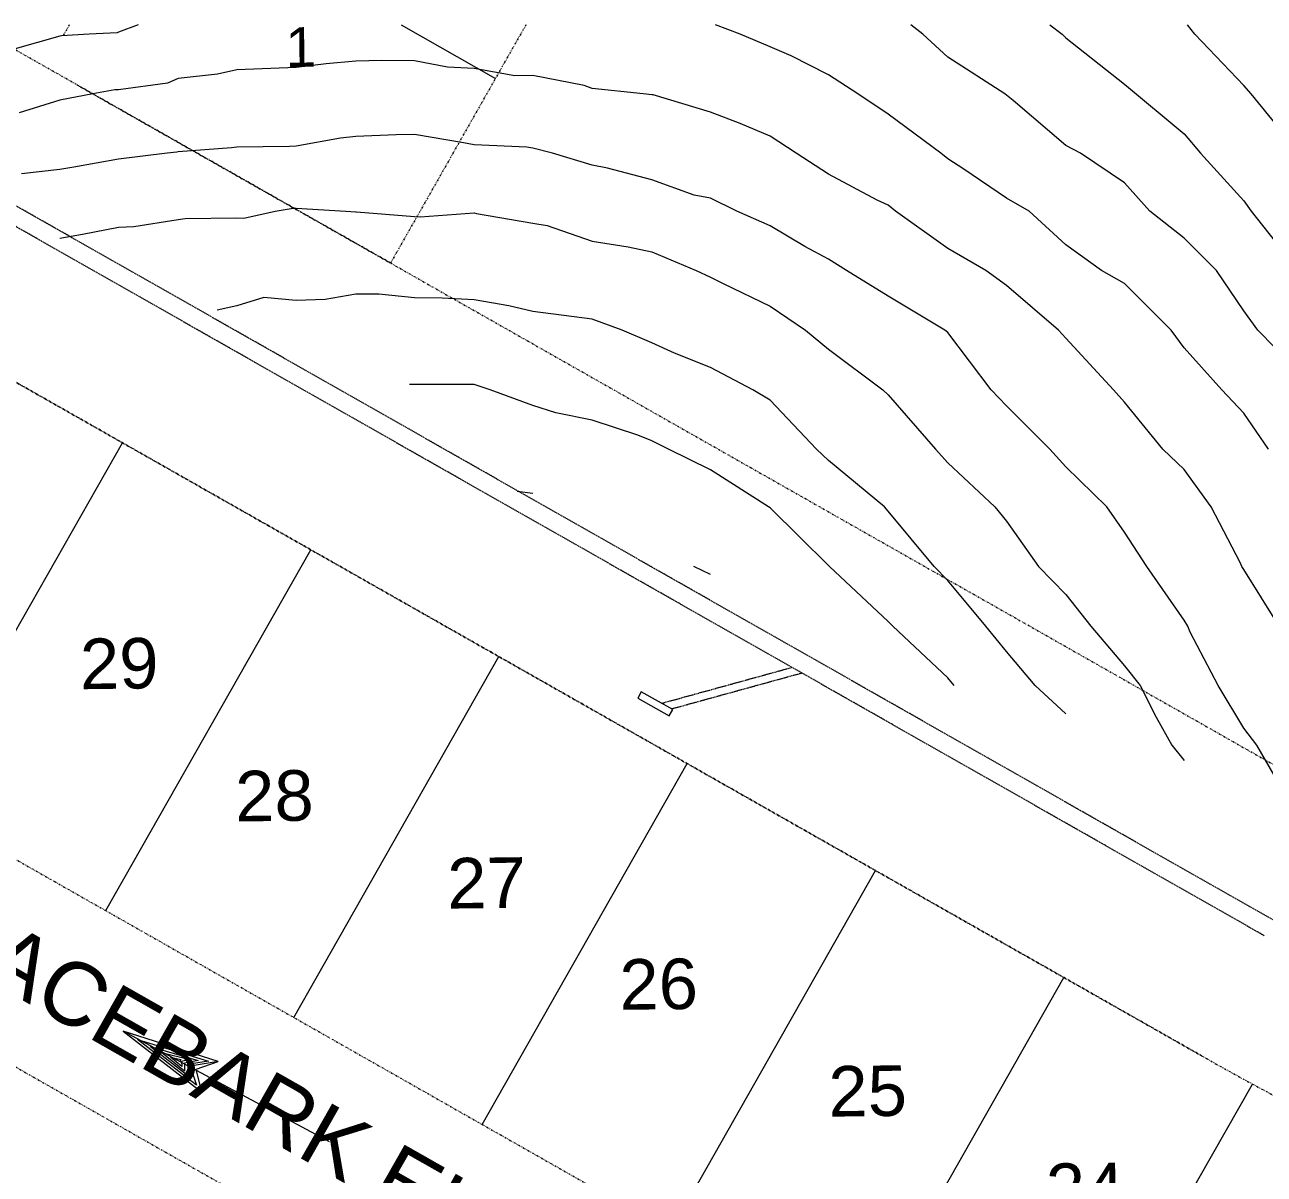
# Model space of a CAD drawing. Extents: x 2300382 to 2302077, y 6907618 to 6908927.
# Drawn here: x 2300762.8 to 2301106.2, y 6908594.1 to 6908912.6 of the extents above; entities that cross this region are included whole.
import ezdxf
from ezdxf.enums import TextEntityAlignment as Align

# ---------------------------------------------------------------- set-up
doc = ezdxf.new("R2010")
doc.units = 0
doc.header["$MEASUREMENT"] = 0
doc.linetypes.add('DIVIDE', pattern=[1.25, 0.5, -0.25, 0, -0.25, 0, -0.25])
doc.linetypes.add('HIDDEN', pattern=[0.375, 0.25, -0.125])
for name, color, linetype, lineweight in [('10', 7, 'Continuous', 0), ('4', 7, 'Continuous', 0), ('LAYO-13', 7, 'Continuous', 0), ('LAYO-31', 7, 'Continuous', 0), ('LAYO-32', 7, 'Continuous', 0), ('LAYO-33', 7, 'Continuous', 0), ('LAYO-48', 7, 'Continuous', 0), ('LAYO-49', 7, 'Continuous', 0), ('LAYO-50', 7, 'Continuous', 0), ('LAYO-55', 7, 'Continuous', 0), ('LIDAR2DSHD-5', 7, 'Continuous', 0), ('LIDAR2DSHD-6', 7, 'Continuous', 0), ('TOPOSHD-33', 7, 'Continuous', 0), ('TOPOSHD-43', 7, 'Continuous', 0)]:
    doc.layers.add(name, color=color, linetype=linetype, lineweight=lineweight)
doc.styles.get("Standard").update_dxf_attribs({"font": 'ARIAL.TTF'})

msp = doc.modelspace()

# ---------------------------------------------------------------- linework, layer by layer
at = {"layer": '4', "color": 7, "linetype": 'Continuous', "lineweight": 0}
for p, q in [((2300847.23, 6908603.12), (2300790.04, 6908633.79)), ((2300816.37, 6908625.34), (2300790.04, 6908633.79)), ((2300790.04, 6908633.79), (2300811.83, 6908616.88)), ((2300810.37, 6908618.8), (2300794, 6908631.44)), ((2300794, 6908631.44), (2300813.69, 6908625.42)), ((2300808.73, 6908620.82), (2300797.52, 6908629.55)), ((2300797.52, 6908629.55), (2300810.83, 6908625.59)), ((2300806.99, 6908622.65), (2300800.69, 6908627.85)), ((2300800.69, 6908627.85), (2300808.51, 6908625.92)), ((2300806.31, 6908623.93), (2300803.16, 6908626.52)), ((2300803.16, 6908626.52), (2300806.01, 6908625.9)), ((2300806.01, 6908625.9), (2300805.63, 6908625.2)), ((2300808.51, 6908625.92), (2300806.17, 6908625.36)), ((2300806.17, 6908625.36), (2300806.31, 6908623.93)), ((2300807.05, 6908624.89), (2300806.99, 6908622.65)), ((2300810.83, 6908625.59), (2300807.05, 6908624.89)), ((2300813.69, 6908625.42), (2300807.76, 6908624.51)), ((2300807.76, 6908624.51), (2300808.73, 6908620.82)), ((2300816.37, 6908625.34), (2300808.64, 6908624.04)), ((2300808.64, 6908624.04), (2300810.37, 6908618.8)), ((2300810.22, 6908623.19), (2300816.37, 6908625.34)), ((2300811.83, 6908616.88), (2300810.22, 6908623.19))]:
    msp.add_line(p, q, dxfattribs=at)
at = {"layer": 'LAYO-31', "color": 7, "linetype": 'DIVIDE', "lineweight": 0}
msp.add_lwpolyline([(2300678.18, 6908874.6), (2300672.44, 6908863.49), (2300676.2, 6908849.85), (2300594.69, 6908706.39), (2300646.86, 6908676.75), (2300660.5, 6908680.51), (2300751.79, 6908628.64), (2300630.77, 6908415.62), (2300621.3, 6908367.99), (2300627.22, 6907738.02), (2302053.71, 6907751.44), (2302037.06, 6908510.98), (2302026.84, 6908520.91), (2301666.66, 6908518.41), (2301666.33, 6908530.91), (2301597.33, 6908530.43), (2301596.8, 6908517.93), (2301509.57, 6908517.32, -0.131647), (2301088.82, 6908626.94), (2300742, 6908823.97), (2300748.61, 6908834.59), (2300678.18, 6908874.6)], format="xyb", dxfattribs=at)
at = {"layer": 'LAYO-32', "color": 7, "linetype": 'DIVIDE', "lineweight": 0}
for p, q in [((2300685.2, 6908723.98), (2301110.63, 6908482.29)), ((2300660.5, 6908680.51), (2300843.09, 6908576.77))]:
    msp.add_line(p, q, dxfattribs=at)
msp.add_lwpolyline([(2300742, 6908823.97), (2300742, 6908823.97), (2301088.82, 6908626.94, 0.131647), (2301509.57, 6908517.32), (2301596.8, 6908517.93), (2301596.8, 6908517.78)], format="xyb", dxfattribs=at)
at = {"layer": 'LAYO-33', "color": 7, "linetype": 'Continuous', "lineweight": 0}
for p, q in [((2300733.02, 6908696.81), (2300789.82, 6908796.8)), ((2300785.19, 6908667.17), (2300841.99, 6908767.16)), ((2300837.35, 6908637.54), (2300894.16, 6908737.53)), ((2300889.52, 6908607.9), (2300946.33, 6908707.89)), ((2300941.69, 6908578.26), (2300998.5, 6908678.25)), ((2300993.86, 6908548.62), (2301050.67, 6908648.61)), ((2301046.03, 6908518.98), (2301102.91, 6908619.11))]:
    msp.add_line(p, q, dxfattribs=at)
at = {"layer": 'LAYO-48', "color": 7, "linetype": 'DIVIDE', "lineweight": 0}
msp.add_lwpolyline([(2300901.62, 6908912.61), (2300864.12, 6908846.6), (2300747.93, 6908912.61)], dxfattribs=at)
at = {"layer": 'LAYO-49', "color": 252, "linetype": 'DIVIDE', "lineweight": 0}
for p, q in [((2300775.11, 6908912.61), (2300773.42, 6908909.63)), ((2300777.17, 6908896), (2301127.17, 6908697.16))]:
    msp.add_line(p, q, dxfattribs=at)
at = {"layer": 'LAYO-50', "color": 252, "linetype": 'Continuous', "lineweight": 0}
msp.add_line((2300867.03, 6908912.61), (2300893.18, 6908897.76), dxfattribs=at)
at = {"layer": 'LIDAR2DSHD-5', "color": 35, "linetype": 'Continuous', "lineweight": 0}
for p, q in [((2301011.55, 6908910), (2301008.3, 6908912.61)), ((2301018.5, 6908903.61), (2301011.55, 6908910)), ((2301034.33, 6908893.5), (2301018.5, 6908903.61)), ((2301034.75, 6908893.14), (2301034.33, 6908893.5)), ((2301036.58, 6908891.67), (2301034.75, 6908893.14)), ((2301051.25, 6908879.13), (2301036.58, 6908891.67)), ((2301055.31, 6908877), (2301051.25, 6908879.13)), ((2301067.5, 6908868.83), (2301055.31, 6908877)), ((2301074.53, 6908861), (2301067.5, 6908868.83)), ((2301084, 6908853.48), (2301074.53, 6908861)), ((2301092.98, 6908844.5), (2301084, 6908853.48)), ((2301100.5, 6908833.38), (2301092.98, 6908844.5)), ((2300828.98, 6908837.02), (2300821.5, 6908834.73)), ((2300838, 6908836.25), (2300828.98, 6908837.02)), ((2300846.02, 6908836.48), (2300838, 6908836.25)), ((2300854.5, 6908838.01), (2300846.02, 6908836.48)), ((2300860.89, 6908838.01), (2300854.5, 6908838.01)), ((2300870.75, 6908836.98), (2300860.89, 6908838.01)), ((2300878.38, 6908836.87), (2300870.75, 6908836.98)), ((2300887.25, 6908836.37), (2300878.38, 6908836.87)), ((2300896.89, 6908834.71), (2300887.25, 6908836.37)), ((2300821.5, 6908834.73), (2300816.08, 6908833.5)), ((2300903.5, 6908833.14), (2300896.89, 6908834.71)), ((2300920, 6908831), (2300903.5, 6908833.14)), ((2301104.43, 6908828), (2301100.5, 6908833.38)), ((2300928.25, 6908828), (2300920, 6908831)), ((2300936.5, 6908824.45), (2300928.25, 6908828)), ((2301116.75, 6908815.29), (2301104.43, 6908828)), ((2300942.82, 6908821.58), (2300936.5, 6908824.45)), ((2300952.75, 6908817.65), (2300942.82, 6908821.58)), ((2300964.46, 6908811.5), (2300952.75, 6908817.65)), ((2300969.25, 6908808.59), (2300964.46, 6908811.5)), ((2300982.13, 6908795), (2300969.25, 6908808.59)), ((2300985.5, 6908791.86), (2300982.13, 6908795)), ((2301000.97, 6908779), (2300985.5, 6908791.86)), ((2301002, 6908777.88), (2301000.97, 6908779)), ((2301014.76, 6908762.5), (2301002, 6908777.88)), ((2301018.5, 6908758.62), (2301014.76, 6908762.5)), ((2301029.06, 6908746), (2301018.5, 6908758.62)), ((2301034.75, 6908738.93), (2301029.06, 6908746)), ((2301042.72, 6908729.5), (2301034.75, 6908738.93)), ((2301051.25, 6908721.64), (2301042.72, 6908729.5))]:
    msp.add_line(p, q, dxfattribs=at)
at = {"layer": 'LIDAR2DSHD-6', "color": 35, "linetype": 'Continuous', "lineweight": 0}
for p, q in [((2300794.2, 6908912.61), (2300788.75, 6908910.53)), ((2300961, 6908910), (2300954.17, 6908912.61)), ((2301046.81, 6908912.61), (2301050.2, 6908910)), ((2301086.98, 6908910), (2301084.92, 6908912.61)), ((2300772.5, 6908909.47), (2300760.09, 6908905.91)), ((2300772.94, 6908909.55), (2300772.5, 6908909.47)), ((2300780.62, 6908910), (2300772.94, 6908909.55)), ((2300788.37, 6908910.38), (2300780.62, 6908910)), ((2300788.75, 6908910.53), (2300788.37, 6908910.38)), ((2300969.25, 6908906.48), (2300961, 6908910)), ((2301050.2, 6908910), (2301051.25, 6908908.99)), ((2301051.25, 6908908.99), (2301067.5, 6908896.19)), ((2301100.5, 6908895.78), (2301086.98, 6908910)), ((2300975.12, 6908904.04), (2300969.25, 6908906.48)), ((2300985.5, 6908898.77), (2300975.12, 6908904.04)), ((2300838, 6908900.76), (2300821.5, 6908900.1)), ((2300846.25, 6908901.75), (2300838, 6908900.76)), ((2300854.5, 6908902.5), (2300846.25, 6908901.75)), ((2300861.7, 6908902.69), (2300854.5, 6908902.5)), ((2300870.75, 6908902.58), (2300861.7, 6908902.69)), ((2300879.89, 6908900.86), (2300870.75, 6908902.58)), ((2300887.25, 6908900.54), (2300879.89, 6908900.86)), ((2300898.57, 6908898.51), (2300887.25, 6908900.54)), ((2300805.25, 6908897.73), (2300802.31, 6908896.44)), ((2300816.14, 6908898.94), (2300805.25, 6908897.73)), ((2300821.5, 6908900.1), (2300816.14, 6908898.94)), ((2300903.5, 6908898.6), (2300898.57, 6908898.51)), ((2300917.75, 6908895.75), (2300903.5, 6908898.6)), ((2300993.57, 6908893.5), (2300985.5, 6908898.77)), ((2300787.72, 6908894.55), (2300781.64, 6908893.5)), ((2300788.75, 6908894.61), (2300787.72, 6908894.55)), ((2300802.31, 6908896.44), (2300788.75, 6908894.61)), ((2300920, 6908894.93), (2300917.75, 6908895.75)), ((2300934.14, 6908893.5), (2300920, 6908894.93)), ((2301067.5, 6908896.19), (2301084, 6908882.39)), ((2301102.6, 6908893.5), (2301100.5, 6908895.78)), ((2300772.5, 6908891.73), (2300761.25, 6908888.25)), ((2300781.64, 6908893.5), (2300772.5, 6908891.73)), ((2300936.5, 6908893.23), (2300934.14, 6908893.5)), ((2300936.84, 6908893.16), (2300936.5, 6908893.23)), ((2300952.75, 6908888.4), (2300936.84, 6908893.16)), ((2301002, 6908887.84), (2300993.57, 6908893.5)), ((2301112.32, 6908881.5), (2301102.6, 6908893.5)), ((2300961, 6908885.25), (2300952.75, 6908888.4)), ((2301016.6, 6908877), (2301002, 6908887.84)), ((2300969.25, 6908881.75), (2300961, 6908885.25)), ((2300850.28, 6908881.22), (2300838, 6908878.95)), ((2300854.5, 6908881.69), (2300850.28, 6908881.22)), ((2300865.72, 6908882.11), (2300854.5, 6908881.69)), ((2300870.75, 6908882.23), (2300865.72, 6908882.11)), ((2300884.34, 6908879.91), (2300870.75, 6908882.23)), ((2300887.25, 6908879.39), (2300884.34, 6908879.91)), ((2300976.51, 6908877), (2300969.25, 6908881.75)), ((2301084, 6908882.39), (2301088.55, 6908877)), ((2300802.25, 6908877), (2300788.75, 6908875.36)), ((2300804.9, 6908877.35), (2300802.25, 6908877)), ((2300805.25, 6908877.41), (2300804.9, 6908877.35)), ((2300820.01, 6908878.52), (2300805.25, 6908877.41)), ((2300821.5, 6908878.69), (2300820.01, 6908878.52)), ((2300836.12, 6908878.88), (2300821.5, 6908878.69)), ((2300838, 6908878.95), (2300836.12, 6908878.88)), ((2300901.85, 6908878.67), (2300887.25, 6908879.39)), ((2300903.5, 6908878.45), (2300901.85, 6908878.67)), ((2300909, 6908877), (2300903.5, 6908878.45)), ((2300920, 6908873.72), (2300909, 6908877)), ((2300985.5, 6908871.22), (2300976.51, 6908877)), ((2301018.5, 6908875.45), (2301016.6, 6908877)), ((2301088.55, 6908877), (2301100.5, 6908863.82)), ((2300776.41, 6908873.15), (2300772.5, 6908872.51)), ((2300788.75, 6908875.36), (2300776.41, 6908873.15)), ((2300924.26, 6908872.87), (2300920, 6908873.72)), ((2301022.93, 6908872.64), (2301018.5, 6908875.45)), ((2300772.5, 6908872.51), (2300761.83, 6908871.34)), ((2300936.5, 6908869.66), (2300924.26, 6908872.87)), ((2300948.24, 6908865.44), (2300936.5, 6908869.66)), ((2300998.91, 6908864), (2300985.5, 6908871.22)), ((2301034.75, 6908864.61), (2301022.93, 6908872.64)), ((2300952.75, 6908864.53), (2300948.24, 6908865.44)), ((2300960.03, 6908861), (2300952.75, 6908864.53)), ((2301002, 6908862.6), (2300998.91, 6908864)), ((2301041.04, 6908861), (2301034.75, 6908864.61)), ((2301100.5, 6908863.82), (2301102.59, 6908861)), ((2300823.51, 6908858.99), (2300832.11, 6908861)), ((2300832.11, 6908861), (2300837.15, 6908861.82)), ((2300837.15, 6908861.82), (2300838, 6908861.83)), ((2300838, 6908861.83), (2300851.75, 6908861)), ((2300851.75, 6908861), (2300854.5, 6908860.79)), ((2300854.5, 6908860.79), (2300854.73, 6908860.76)), ((2300854.73, 6908860.76), (2300870.75, 6908859.48)), ((2300870.75, 6908859.48), (2300872.35, 6908859.4)), ((2300872.35, 6908859.4), (2300887.25, 6908860.51)), ((2300887.25, 6908860.51), (2300887.91, 6908860.33)), ((2300887.91, 6908860.33), (2300903.5, 6908857.64)), ((2300969.25, 6908856.88), (2300960.03, 6908861)), ((2301003.98, 6908861), (2301002, 6908862.6)), ((2301018.5, 6908850.63), (2301003.98, 6908861)), ((2301051.25, 6908851.67), (2301041.04, 6908861)), ((2301102.59, 6908861), (2301110.95, 6908850.39)), ((2300778.79, 6908854.61), (2300788.75, 6908856.56)), ((2300788.75, 6908856.56), (2300793.03, 6908856.72)), ((2300793.03, 6908856.72), (2300805.25, 6908858.64)), ((2300805.25, 6908858.64), (2300807.26, 6908858.96)), ((2300807.26, 6908858.96), (2300821.5, 6908859.14)), ((2300821.5, 6908859.14), (2300823.51, 6908858.99)), ((2300903.5, 6908857.64), (2300907.54, 6908856.96)), ((2300907.54, 6908856.96), (2300920, 6908852.64)), ((2300978.9, 6908851.2), (2300969.25, 6908856.88)), ((2300772.5, 6908853.48), (2300778.79, 6908854.61)), ((2300920, 6908852.64), (2300929.95, 6908851.05)), ((2300929.95, 6908851.05), (2300936.5, 6908849.72)), ((2300936.5, 6908849.72), (2300948.81, 6908844.5)), ((2300985.5, 6908847.7), (2300978.9, 6908851.2)), ((2301029.06, 6908844.5), (2301018.5, 6908850.63)), ((2301061.1, 6908844.5), (2301051.25, 6908851.67)), ((2300990.49, 6908844.5), (2300985.5, 6908847.7)), ((2300948.81, 6908844.5), (2300952.75, 6908842.64)), ((2300952.75, 6908842.64), (2300956.32, 6908840.93)), ((2301002, 6908837.43), (2300990.49, 6908844.5)), ((2301034.75, 6908840.38), (2301029.06, 6908844.5)), ((2301067.5, 6908840.93), (2301061.1, 6908844.5)), ((2300956.32, 6908840.93), (2300969.25, 6908834.65)), ((2301049.19, 6908828), (2301034.75, 6908840.38)), ((2301080.42, 6908828), (2301067.5, 6908840.93)), ((2301017.71, 6908828), (2301002, 6908837.43)), ((2300969.25, 6908834.65), (2300979.07, 6908828)), ((2300979.07, 6908828), (2300985.5, 6908822.69)), ((2301018.5, 6908827.31), (2301017.71, 6908828)), ((2301030.56, 6908811.5), (2301018.5, 6908827.31)), ((2301051.25, 6908825.8), (2301049.19, 6908828)), ((2301064.45, 6908811.5), (2301051.25, 6908825.8)), ((2301084, 6908823.13), (2301080.42, 6908828)), ((2300985.5, 6908822.69), (2301000.5, 6908811.5)), ((2301094.44, 6908811.5), (2301084, 6908823.13)), ((2300885.82, 6908812.93), (2300869.34, 6908812.93)), ((2300887.25, 6908812.91), (2300885.82, 6908812.93)), ((2300891.68, 6908811.5), (2300887.25, 6908812.91)), ((2300903.5, 6908807.1), (2300891.68, 6908811.5)), ((2301000.5, 6908811.5), (2301002, 6908810.07)), ((2301034.75, 6908807.03), (2301030.56, 6908811.5)), ((2301067.5, 6908808.05), (2301064.45, 6908811.5)), ((2301100.5, 6908805.04), (2301094.44, 6908811.5)), ((2301002, 6908810.07), (2301015.08, 6908795)), ((2301078.08, 6908795), (2301067.5, 6908808.05)), ((2300909.94, 6908805.06), (2300903.5, 6908807.1)), ((2300920, 6908803.09), (2300909.94, 6908805.06)), ((2301046.78, 6908795), (2301034.75, 6908807.03)), ((2301107.39, 6908795), (2301100.5, 6908805.04)), ((2300932.62, 6908798.88), (2300920, 6908803.09)), ((2300936.5, 6908797.32), (2300932.62, 6908798.88)), ((2300941.14, 6908795), (2300936.5, 6908797.32)), ((2300952.75, 6908789.29), (2300941.14, 6908795)), ((2301015.08, 6908795), (2301018.5, 6908791.26)), ((2301051.25, 6908790.17), (2301046.78, 6908795)), ((2301084, 6908789.37), (2301078.08, 6908795)), ((2301018.5, 6908791.26), (2301031.5, 6908779)), ((2300968.8, 6908779), (2300952.75, 6908789.29)), ((2301062.59, 6908779), (2301051.25, 6908790.17)), ((2301091.5, 6908779), (2301084, 6908789.37)), ((2300903.5, 6908782.73), (2300899.18, 6908783.25)), ((2300969.25, 6908778.72), (2300968.8, 6908779)), ((2300977.38, 6908770.75), (2300969.25, 6908778.72)), ((2301031.5, 6908779), (2301034.75, 6908775.09)), ((2301067.5, 6908772.05), (2301062.59, 6908779)), ((2301099.61, 6908763.39), (2301091.5, 6908779)), ((2301034.75, 6908775.09), (2301043.61, 6908762.5)), ((2300985.5, 6908762.79), (2300977.38, 6908770.75)), ((2301073.65, 6908762.5), (2301067.5, 6908772.05)), ((2301099.99, 6908762.5), (2301099.61, 6908763.39)), ((2300952.75, 6908760.3), (2300948.11, 6908762.5)), ((2300985.77, 6908762.5), (2300985.5, 6908762.79)), ((2301002, 6908747.29), (2300985.77, 6908762.5)), ((2301043.61, 6908762.5), (2301051.25, 6908754.72)), ((2301084, 6908747.61), (2301073.65, 6908762.5)), ((2301100.5, 6908761.65), (2301099.99, 6908762.5)), ((2301110.36, 6908746), (2301100.5, 6908761.65)), ((2301051.25, 6908754.72), (2301058.14, 6908746)), ((2301003.25, 6908746), (2301002, 6908747.29)), ((2301018.5, 6908731.62), (2301003.25, 6908746)), ((2301058.14, 6908746), (2301067.5, 6908735)), ((2301084.99, 6908746), (2301084, 6908747.61)), ((2301085.69, 6908744.31), (2301084.99, 6908746)), ((2301093.46, 6908729.5), (2301085.69, 6908744.31)), ((2301067.5, 6908735), (2301071.85, 6908729.5)), ((2301020.31, 6908729.5), (2301018.5, 6908731.62)), ((2301071.85, 6908729.5), (2301076.21, 6908720.79)), ((2301100.5, 6908717.71), (2301093.46, 6908729.5)), ((2301076.21, 6908720.79), (2301080.54, 6908713)), ((2301104.11, 6908713), (2301100.5, 6908717.71)), ((2301080.54, 6908713), (2301084, 6908708.75)), ((2301108.93, 6908704.7), (2301104.11, 6908713))]:
    msp.add_line(p, q, dxfattribs=at)
at = {"layer": 'TOPOSHD-33', "color": 5, "linetype": 'HIDDEN', "lineweight": 0}
for p, q in [((2301108.65, 6908664.56), (2300731.26, 6908878.96)), ((2301106.18, 6908660.21), (2300728.79, 6908874.61)), ((2300939.19, 6908724.6), (2300975.32, 6908734.55)), ((2300941.91, 6908723.05), (2300978.04, 6908733.01))]:
    msp.add_line(p, q, dxfattribs=at)
at = {"layer": 'TOPOSHD-43', "color": 5, "linetype": 'Continuous', "lineweight": 0}
msp.add_lwpolyline([(2300932.6, 6908726.04), (2300941.3, 6908721.1), (2300942.29, 6908722.84), (2300933.59, 6908727.78)], close=True, dxfattribs=at)

# ---------------------------------------------------------------- texts
at = {"layer": '10', "color": 7, "linetype": 'Continuous', "lineweight": 0}
msp.add_text('LACEBARK ELM DRIVE', height=17.5, rotation=330.3984, dxfattribs=at).set_placement((2300855.26, 6908589.41), align=Align.CENTER)
at = {"layer": 'LAYO-13', "color": 7, "linetype": 'Continuous', "lineweight": 0}
for s, p in [('29', (2300788.94, 6908735.64)), ('29', (2300788.94, 6908735.64)), ('28', (2300831.93, 6908698.99)), ('28', (2300831.93, 6908698.99)), ('27', (2300890.7, 6908674.95)), ('27', (2300890.7, 6908674.95)), ('26', (2300938.4, 6908646.8)), ('26', (2300938.4, 6908646.8)), ('25', (2300996.31, 6908617.2)), ('25', (2300996.31, 6908617.2)), ('24', (2301056.54, 6908590.29)), ('24', (2301056.54, 6908590.29))]:
    msp.add_text(s, height=14, rotation=0.7557, dxfattribs=at).set_placement(p, align=Align.MIDDLE)
at = {"layer": 'LAYO-55', "color": 252, "linetype": 'Continuous', "lineweight": 0}
msp.add_text('1', height=11, rotation=0.7557, dxfattribs=at).set_placement((2300834.92, 6908911.89), align=Align.TOP_LEFT)

doc.saveas('drawing.dxf')
